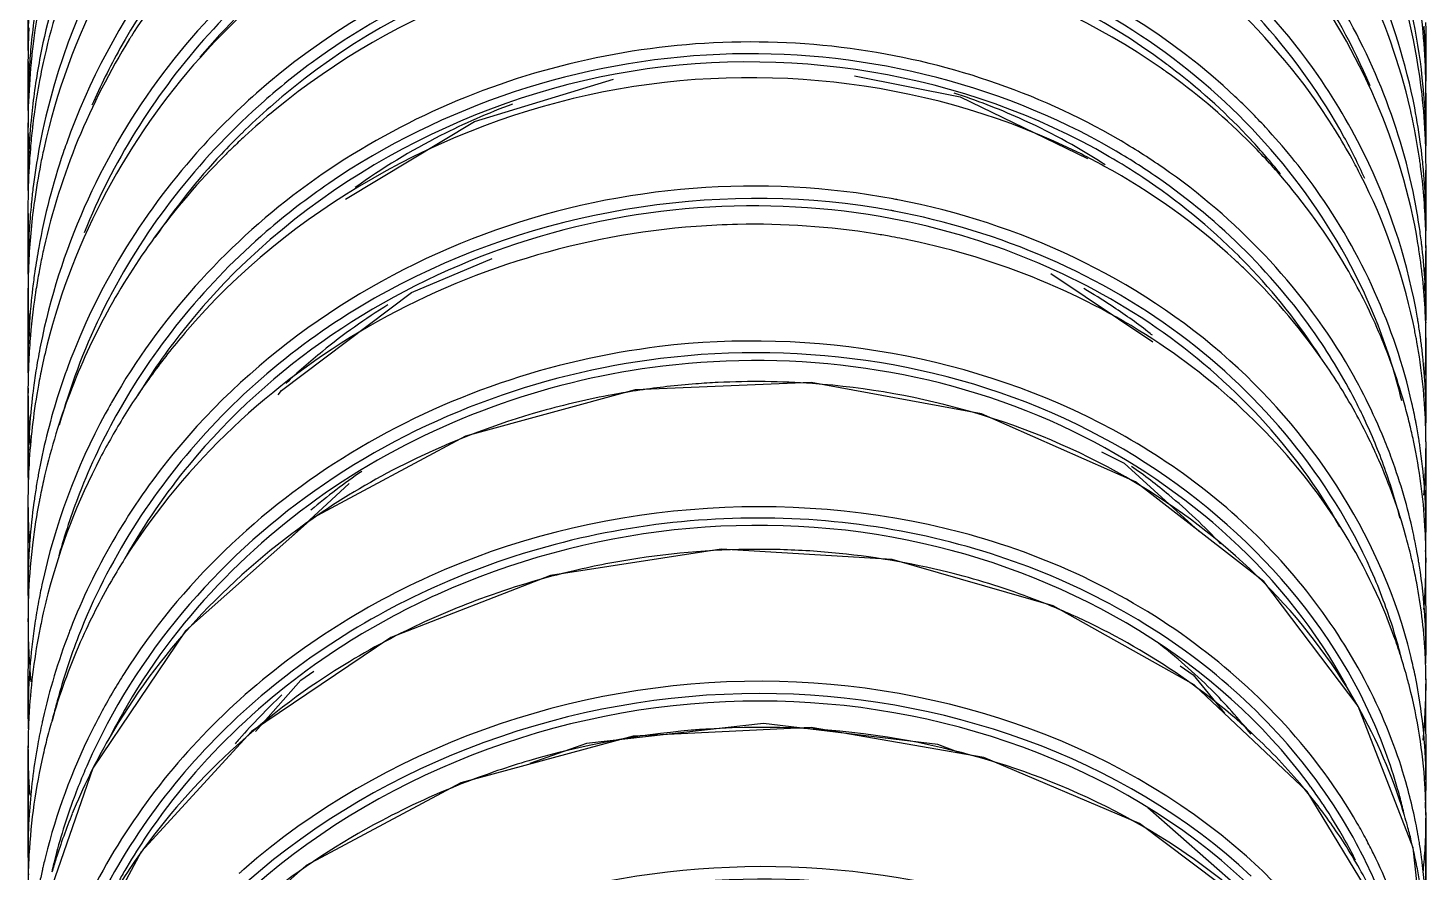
# Model space of a CAD drawing. Header units: millimetres. Extents: x 601 to 1195, y -13 to 407.
# Drawn here: x 744.7 to 756.7, y 321.84 to 329.09 of the extents above; entities that cross this region are included whole.
import ezdxf

# ---------------------------------------------------------------- set-up
doc = ezdxf.new("R2010")
doc.units = ezdxf.units.MM
doc.header["$LTSCALE"] = 0.1

msp = doc.modelspace()

# ---------------------------------------------------------------- linework, layer by layer
at = {"color": 7, "linetype": 'Continuous'}
for p, q in [((744.7034, 329.2773), (744.7034, 328.9274)), ((756.7032, 328.6696), (756.7032, 329.0542)), ((744.7034, 328.7969), (744.7034, 328.3778)), ((748.5359, 328.2843), (749.7305, 328.6476)), ((751.7986, 328.6762), (752.7046, 328.4947)), ((752.7046, 328.4947), (753.7972, 327.9657)), ((756.7032, 328.0741), (756.7032, 328.5276)), ((744.7035, 328.2292), (744.7035, 327.7414)), ((747.429, 327.6156), (748.5359, 328.2843)), ((756.703, 327.3857), (756.703, 327.9077)), ((744.7036, 327.5598), (744.7036, 327.0039)), ((756.703, 326.5972), (756.703, 327.1971)), ((753.4832, 326.9777), (754.3596, 326.3908)), ((744.7033, 326.7982), (744.7033, 326.1743)), ((744.7036, 326.8038), (744.7036, 326.1804)), ((756.703, 325.7324), (756.703, 326.3958)), ((751.4243, 326.0421), (749.9152, 325.9787)), ((752.8875, 325.7716), (751.4243, 326.0421)), ((744.7036, 325.9575), (744.7036, 325.2595)), ((753.9181, 325.4475), (754.112, 325.3483)), ((756.7031, 324.7813), (756.7031, 325.5046)), ((754.112, 325.3483), (754.7571, 324.7631)), ((746.9668, 324.7197), (747.4595, 325.1746)), ((744.7033, 325.0257), (744.7033, 324.2695)), ((750.6537, 324.6119), (749.189, 324.3849)), ((752.1213, 324.5223), (750.6537, 324.6119)), ((756.703, 323.7281), (756.7029, 324.522)), ((749.189, 324.3849), (747.8177, 323.8527)), ((744.7037, 324.0011), (744.7036, 323.1676)), ((746.0564, 323.9083), (745.2602, 322.7307)), ((747.8177, 323.8527), (746.6221, 323.0465)), ((754.5934, 323.6098), (754.704, 323.5321)), ((754.704, 323.5321), (754.9729, 323.2014)), ((756.703, 322.593), (756.7029, 323.4545)), ((756.5916, 322.0474), (756.1209, 323.2623)), ((746.6221, 323.0465), (745.6738, 322.012)), ((751.4265, 323.0795), (749.8967, 323.006)), ((752.513, 322.9331), (751.0163, 323.1133)), ((752.9084, 322.822), (751.4265, 323.0795)), ((749.8967, 323.006), (748.4195, 322.6038)), ((752.7244, 322.854), (752.513, 322.9331)), ((744.7033, 322.8819), (744.7033, 321.9959)), ((744.7037, 322.8902), (744.7037, 322.0047)), ((754.245, 322.2554), (752.9084, 322.822)), ((745.2602, 322.7307), (744.8045, 321.4163)), ((748.4195, 322.6038), (747.0917, 321.8958)), ((756.3505, 321.434), (755.6831, 322.5297)), ((754.3154, 322.3914), (755.0973, 321.7054)), ((755.3502, 321.4222), (754.245, 322.2554)), ((756.7029, 321.3833), (756.7029, 322.3005)), ((756.7033, 321.3765), (756.7033, 322.2942)), ((745.6738, 322.012), (745.029, 320.8092)), ((756.703, 321.0621), (756.5916, 322.0474)), ((747.0917, 321.8958), (746.0002, 320.9261))]:
    msp.add_line(p, q, dxfattribs=at)
for points in [[(746.8498, 325.935), (746.8789, 325.9721), (747.994, 326.814), (748.6889, 327.1066)], [(749.9152, 325.9787), (748.4576, 325.5825), (747.1446, 324.8781), (746.0564, 323.9083)], [(756.1209, 323.2623), (755.3109, 324.3323), (754.2109, 325.1879), (752.8875, 325.7716)], [(755.6831, 322.5297), (754.7143, 323.4459), (753.5028, 324.125), (752.1213, 324.5223)], [(746.656, 323.0441), (747.0441, 323.4855), (747.1575, 323.5621)], [(751.0163, 323.1133), (749.4972, 322.9434), (749.0114, 322.7701)]]:
    msp.add_lwpolyline(points, dxfattribs=at)
for centre, radius, start, end in [((750.6516, 327.7128), 5.9512, 151.41801, 169.02914), ((750.6482, 327.5289), 5.9493, 149.22567, 167.27304), ((750.6809, 325.8076), 6.0165, 133.45315, 147.779), ((750.6477, 328.2186), 5.9448, 162.37173, 173.14507), ((751.1979, 328.0685), 5.5052, 6.15645, 17.87659), ((751.2074, 327.8972), 5.4963, 6.47306, 19.61802), ((751.3113, 326.5255), 5.3278, 22.80802, 34.64431), ((750.619, 328.381), 5.9152, 170.05183, 174.74177), ((751.124, 328.5254), 5.5788, 5.41129, 7.86835), ((750.6396, 328.9316), 5.9361, 176.72095, 178.50877), ((750.6324, 328.932), 5.9289, 178.50988, 180.04395), ((750.6795, 328.7981), 5.9759, 177.23462, 178.78787), ((751.1112, 328.5242), 5.5916, 1.40023, 5.41068), ((751.1393, 328.6683), 5.564, 3.93048, 4.45372), ((751.1492, 328.6689), 5.554, 2.9255, 3.93063), ((751.0402, 329.0529), 5.6631, 359.15276, 0.01291), ((751.0491, 329.0529), 5.6541, 0.01292, 0.80068), ((750.6441, 328.9319), 5.9406, 180.04359, 180.38167), ((750.6782, 328.7981), 5.9745, 178.78792, 179.24504), ((750.6358, 328.3793), 5.9322, 174.74016, 175.69823), ((750.6176, 328.2234), 5.9143, 173.15618, 174.00955), ((750.585, 325.8746), 5.8996, 147.83298, 148.10659), ((751.1364, 328.6685), 5.5668, 0.01177, 2.92348), ((751.0291, 329.0531), 5.6742, 357.64697, 359.15255), ((750.6757, 328.7981), 5.9721, 179.7342, 180.01174), ((750.677, 328.7981), 5.9733, 179.24504, 179.73419), ((750.638, 328.3792), 5.9344, 175.69819, 175.97995), ((750.611, 328.2241), 5.9077, 174.00962, 174.52129), ((750.5881, 327.7333), 5.885, 169.10761, 173.71802), ((750.5322, 327.563), 5.8287, 167.3486, 169.41025), ((750.5563, 326.1077), 5.7869, 151.04781, 156.42378), ((750.6697, 328.7981), 5.966, 180.01141, 182.38606), ((750.6415, 328.379), 5.9378, 175.98045, 180.01104), ((750.587, 328.2262), 5.8836, 174.51923, 178.22654), ((750.737, 323.9006), 6.0688, 126.40593, 131.31832), ((751.1655, 324.0665), 5.7012, 54.53446, 55.05818), ((751.1375, 324.3127), 5.5738, 52.76184, 53.3017), ((751.2119, 324.1286), 5.6236, 45.36452, 54.55259), ((751.2162, 324.4112), 5.4477, 43.56833, 52.79349), ((750.5273, 327.5641), 5.8236, 169.41243, 172.04889), ((751.2025, 328.0713), 5.5003, 5.03961, 6.13269), ((751.1119, 328.5243), 5.5909, 0.84835, 1.40001), ((751.1129, 328.5243), 5.5899, 0.33126, 0.84835), ((751.1179, 328.6683), 5.5854, 359.59209, 0.01308), ((750.971, 323.2944), 5.4954, 65.89849, 72.18968), ((751.2995, 324.513), 5.482, 42.73809, 46.63805), ((751.271, 327.9068), 5.4321, 2.33443, 6.44739), ((751.2, 328.071), 5.5028, 4.7338, 5.03967), ((751.1948, 328.0707), 5.508, 0.49507, 4.73296), ((751.12, 328.5243), 5.5828, 356.97305, 0.03445), ((751.1139, 328.5243), 5.5889, 0.03403, 0.33125), ((750.5743, 328.2271), 5.8709, 178.82866, 179.9793), ((750.6358, 328.379), 5.9321, 180.01178, 180.26836), ((750.6325, 328.379), 5.9289, 180.26828, 181.42298), ((750.5632, 328.2273), 5.8598, 178.22968, 178.82849), ((750.5636, 327.7363), 5.8603, 173.72066, 174.78953), ((750.5412, 327.5621), 5.8377, 172.04828, 173.13421), ((750.7097, 323.9381), 5.9506, 131.27476, 134.51728), ((750.7052, 323.6663), 6.1081, 129.45429, 132.67565), ((750.8833, 322.9822), 5.8131, 110.33288, 116.99717), ((751.3855, 327.1987), 5.3173, 11.07236, 12.99252), ((751.3244, 327.3802), 5.3789, 7.33706, 10.9318), ((750.5875, 328.2271), 5.8841, 179.97932, 181.20038), ((750.5431, 327.738), 5.8397, 175.24866, 176.78081), ((750.5551, 327.7371), 5.8518, 174.78967, 175.24903), ((750.5501, 327.5611), 5.8466, 173.46957, 175.17772), ((750.5453, 327.5616), 5.8418, 173.13412, 173.46937), ((751.0503, 323.4671), 5.3054, 57.27211, 65.91815), ((751.4216, 325.4084), 5.3021, 31.84953, 32.26127), ((751.4596, 325.4316), 5.2575, 28.77169, 31.85319), ((751.3876, 327.1993), 5.3151, 8.13176, 11.07005), ((750.5961, 328.2272), 5.8927, 181.20023, 181.80731), ((750.4423, 326.1764), 5.7388, 160.49468, 161.31279), ((750.664, 323.9848), 5.8853, 134.5186, 136.93302), ((750.6546, 323.7218), 6.033, 132.67923, 134.13228), ((750.8203, 323.1055), 5.6747, 116.99533, 125.67829), ((751.1503, 323.1312), 5.7851, 55.29288, 59.78266), ((751.3329, 324.2545), 5.449, 41.01183, 45.33931), ((751.3338, 324.5289), 5.2814, 42.88152, 43.52178), ((751.354, 324.5474), 5.2539, 38.72492, 42.88416), ((751.4375, 325.6517), 5.2016, 24.32963, 28.73279), ((751.2837, 327.9077), 5.4193, 1.24603, 2.33082), ((751.1983, 328.0708), 5.5045, 0.03429, 0.49447), ((750.5224, 327.7392), 5.819, 176.78087, 179.97948), ((750.5552, 327.5607), 5.8518, 175.17793, 178.3591), ((750.6023, 328.2274), 5.8989, 181.80735, 182.66942), ((750.4771, 327.0071), 5.7736, 169.63018, 172.84955), ((750.4581, 326.1717), 5.7553, 161.31804, 169.68567), ((750.4618, 327.0098), 5.758, 169.36014, 169.62875), ((750.5114, 326.798), 5.8083, 167.58337, 168.91792), ((750.6003, 323.7754), 5.9567, 135.02351, 143.84622), ((750.5743, 324.0674), 5.7633, 136.92398, 146.0544), ((750.6353, 323.7418), 6.0052, 134.13324, 135.03329), ((751.0987, 322.7249), 5.904, 61.24269, 63.4023), ((751.1435, 323.1082), 5.6406, 56.30788, 59.75343), ((751.1485, 323.1055), 5.7108, 55.32559, 59.83466), ((751.4986, 325.4535), 5.2129, 27.03137, 28.76751), ((751.343, 327.3828), 5.3602, 6.09872, 7.33551), ((751.2631, 327.9072), 5.4399, 0.00442, 1.24595), ((751.1994, 328.0708), 5.5034, 359.70224, 0.03429), ((750.5015, 326.7999), 5.7981, 168.9174, 172.1024), ((751.1347, 323.6059), 5.143, 56.8329, 57.22723), ((751.5211, 325.7147), 5.1842, 9.75634, 25.19059), ((751.3756, 327.1975), 5.3273, 7.61721, 8.13259), ((751.3586, 327.1956), 5.3443, 2.02602, 7.61392), ((751.351, 327.3837), 5.3522, 5.52314, 6.09855), ((751.3683, 327.3852), 5.3348, 2.35316, 5.52441), ((751.2448, 327.9072), 5.4583, 358.86437, 0.0045), ((750.5348, 327.7392), 5.8314, 179.97903, 180.42224), ((750.5522, 327.5608), 5.8488, 178.35938, 178.96337), ((750.49, 327.0054), 5.7866, 172.84888, 174.14675), ((751.2454, 323.2567), 5.4606, 45.11175, 56.33343), ((751.4698, 324.3724), 5.2683, 30.25419, 41.02181), ((751.537, 325.4725), 5.17, 12.11395, 27.03702), ((751.2313, 327.9075), 5.4717, 357.9475, 358.86448), ((750.5501, 327.5608), 5.8467, 178.96336, 179.63689), ((750.5386, 327.7393), 5.8352, 180.42222, 180.71599), ((750.958, 321.3254), 6.4012, 79.08577, 79.46162), ((751.4858, 326.6093), 5.2169, 8.41684, 11.17466), ((751.2204, 327.9079), 5.4827, 356.8418, 357.94745), ((751.3646, 327.3854), 5.3385, 0.00348, 2.34964), ((750.5479, 327.5608), 5.8445, 179.63691, 180.01045), ((750.5372, 327.5608), 5.8338, 180.00961, 183.42653), ((750.4981, 327.0047), 5.7947, 174.52879, 180.00854), ((750.4587, 326.8053), 5.7551, 172.59875, 177.66743), ((750.4932, 327.0051), 5.7897, 174.14667, 174.52763), ((750.487, 326.802), 5.7836, 172.10359, 172.60215), ((750.9579, 321.3017), 6.3231, 79.24421, 79.49337), ((750.9357, 320.7005), 6.7004, 91.21586, 94.25184), ((750.9343, 320.7987), 6.6022, 80.95432, 91.22174), ((751.4723, 326.6073), 5.2305, 6.84693, 8.41728), ((751.3551, 327.1954), 5.3479, 1.19101, 2.02601), ((751.3425, 327.3853), 5.3606, 359.55658, 0.00479), ((750.9446, 320.8837), 6.5166, 79.83332, 80.92649), ((750.9502, 320.9145), 6.4854, 78.16917, 79.83385), ((751.3555, 327.1954), 5.3475, 0.4103, 1.19102), ((751.3364, 327.3853), 5.3666, 359.15591, 359.55659), ((750.4351, 326.1764), 5.7318, 169.69117, 171.77844), ((750.3708, 325.9599), 5.6674, 167.40682, 168.81289), ((751.3696, 323.3892), 5.279, 43.96056, 45.05212), ((751.479, 326.3883), 5.2243, 8.7442, 9.33985), ((751.5037, 326.3917), 5.1994, 2.38144, 8.74778), ((751.4675, 326.6067), 5.2354, 6.44137, 6.8471), ((751.4546, 326.6055), 5.2483, 0.01959, 6.43792), ((751.3614, 327.1954), 5.3416, 356.05328, 0.01821), ((751.3562, 327.1954), 5.3467, 0.01784, 0.4103), ((750.8954, 327.1892), 5.8076, 359.98274, 0.36763), ((750.4879, 327.0049), 5.7845, 180.0105, 180.30996), ((750.427, 326.8072), 5.7233, 177.67348, 178.565), ((750.3597, 325.9622), 5.656, 168.81353, 169.47792), ((751.3809, 323.106), 5.4284, 46.24443, 47.30354), ((751.461, 323.1857), 5.3155, 35.36601, 46.27384), ((751.4922, 323.5032), 5.1116, 32.63929, 43.99478), ((751.5734, 324.437), 5.1463, 26.82448, 30.21389), ((749.9578, 326.7981), 5.2544, 179.05559, 179.41572), ((750.4402, 326.8069), 5.7364, 178.56523, 180.03121), ((750.4201, 326.1786), 5.7166, 171.77872, 173.23859), ((750.3676, 325.9607), 5.664, 169.47814, 171.07245), ((749.954, 326.7981), 5.2507, 179.41569, 179.99868), ((750.4544, 326.8069), 5.7507, 180.03124, 181.55519), ((750.3834, 326.1825), 5.6797, 173.82795, 177.65614), ((750.383, 325.9585), 5.6796, 171.49501, 175.60107), ((750.4094, 326.1799), 5.7059, 173.23886, 173.83026), ((750.3732, 325.9598), 5.6697, 171.07226, 171.49374), ((750.4184, 324.1618), 5.6544, 151.94493, 154.26068), ((751.1649, 322.3873), 5.1637, 56.67521, 59.74694), ((751.6625, 324.4811), 5.0469, 19.83726, 26.83489), ((750.464, 326.8072), 5.7603, 181.55504, 182.51021), ((750.7801, 321.9298), 5.6368, 121.99628, 129.02839), ((751.214, 322.4619), 5.0743, 52.32478, 56.67536), ((750.4708, 326.8075), 5.7671, 182.51025, 183.67187), ((750.3227, 324.2069), 5.5485, 154.25136, 164.64376), ((751.6725, 324.7313), 4.9583, 13.43818, 21.31989), ((751.6576, 325.5046), 5.0454, 10.80446, 12.04468), ((751.5824, 325.7307), 5.1211, 9.3553, 9.69583), ((751.5882, 325.7316), 5.1151, 7.94372, 9.35549), ((751.5426, 326.3941), 5.1605, 1.93983, 2.37294), ((751.5341, 326.3939), 5.169, 0.02143, 1.93908), ((750.9569, 326.5989), 5.7462, 359.03354, 359.61779), ((751.4578, 326.6057), 5.2451, 359.63074, 0.01801), ((750.9577, 326.5989), 5.7453, 359.61779, 359.98265), ((750.3683, 326.1835), 5.6646, 177.66058, 180.03185), ((750.4793, 322.9747), 5.6664, 141.70547, 148.51001), ((750.4905, 322.6741), 5.8404, 139.43175, 141.77704), ((751.2494, 322.5088), 5.0156, 51.75325, 52.31735), ((751.6685, 325.5067), 5.0343, 10.51114, 10.80403), ((751.6666, 325.5064), 5.0362, 10.0911, 10.51112), ((751.5961, 325.7327), 5.1072, 7.32321, 7.94351), ((751.009, 326.3859), 5.6939, 0.03953, 0.54525), ((750.3841, 325.9584), 5.6807, 175.60111, 177.87598), ((750.2931, 325.2704), 5.5896, 168.7403, 170.79862), ((750.3315, 325.0122), 5.6291, 166.01862, 168.28214), ((750.4407, 322.7134), 5.777, 141.77772, 146.08194), ((750.7075, 322.0203), 5.5208, 129.03528, 133.37091), ((751.6611, 325.5054), 5.0418, 8.62727, 10.09089), ((751.6042, 325.7338), 5.099, 5.96963, 7.3234), ((751.5155, 326.3939), 5.1875, 358.31788, 0.02152), ((751.0144, 326.3859), 5.6885, 359.67904, 0.03951), ((749.8401, 326.1742), 5.1367, 179.99831, 181.79234), ((750.3818, 326.1835), 5.6781, 180.03112, 180.46979), ((750.3801, 325.9586), 5.6767, 177.87617, 178.72191), ((750.3022, 325.2689), 5.5987, 170.79856, 172.52701), ((750.2744, 324.2491), 5.5729, 159.67562, 162.65626), ((750.9485, 319.6434), 6.5872, 95.96344, 96.93998), ((751.6505, 323.3243), 5.0807, 29.01226, 35.32856), ((751.7381, 324.5103), 4.9659, 15.85645, 19.81625), ((751.647, 325.5034), 5.056, 4.37182, 8.62563), ((751.6247, 325.7358), 5.0784, 2.88048, 5.97067), ((751.5013, 326.3943), 5.2018, 356.79959, 358.31794), ((750.3768, 325.9586), 5.6734, 178.72191, 179.57419), ((750.386, 326.1835), 5.6823, 180.4698, 180.99548), ((750.3183, 325.0149), 5.6156, 168.28242, 169.89005), ((750.9533, 319.2788), 6.771, 92.76836, 94.38014), ((750.9537, 319.2727), 6.7771, 85.91618, 92.76977), ((750.3737, 325.9587), 5.6703, 179.57422, 180.01158), ((750.3581, 325.9585), 5.6547, 180.00998, 184.59313), ((750.3108, 325.268), 5.6074, 172.97681, 180.00726), ((749.839, 325.9527), 5.1353, 179.551, 180.02815), ((750.2706, 325.0225), 5.5673, 170.52807, 177.14364), ((750.3056, 325.2685), 5.6021, 172.5269, 172.9746), ((750.3084, 325.0167), 5.6056, 169.89034, 170.5339), ((750.2557, 323.9773), 5.5549, 159.14891, 166.86031), ((750.4036, 322.7387), 5.7321, 146.08473, 148.25377), ((750.9559, 319.2403), 6.8095, 100.44697, 105.70705), ((750.9591, 319.2255), 6.8246, 96.48546, 100.45082), ((750.9544, 319.2658), 6.784, 94.38171, 96.48451), ((751.6472, 325.7371), 5.0559, 1.96047, 2.87875), ((750.2615, 324.2531), 5.5594, 162.65552, 169.67353), ((750.2962, 323.0792), 5.5291, 150.52989, 158.73764), ((750.3113, 323.097), 5.6222, 150.89579, 151.56619), ((750.3153, 323.0948), 5.6267, 150.29149, 150.89578), ((751.7106, 323.6343), 4.9301, 25.51592, 26.76836), ((751.7434, 324.5118), 4.9604, 13.99345, 15.85576), ((751.7639, 324.7799), 4.9391, 10.84305, 12.68118), ((751.6403, 325.5029), 5.0627, 2.47287, 4.37202), ((751.6417, 325.737), 5.0614, 0.02166, 1.95958), ((750.3548, 322.7684), 5.6749, 148.25043, 152.44194), ((750.9164, 319.3783), 6.6659, 105.70135, 116.21114), ((751.7497, 323.3813), 4.9664, 25.93844, 28.99139), ((751.7763, 323.6648), 4.8577, 20.0819, 25.52552), ((751.7468, 324.5127), 4.9569, 13.57363, 13.99325), ((751.7785, 324.7827), 4.9243, 10.47112, 10.84203), ((751.6394, 325.5029), 5.0636, 0.50386, 2.47289), ((751.6241, 325.737), 5.079, 358.97254, 359.44898), ((751.088, 325.7285), 5.6149, 359.4324, 0.03981), ((751.6291, 325.7369), 5.074, 359.44896, 0.0222), ((751.7501, 324.5135), 4.9534, 12.01356, 13.57374), ((751.7736, 324.7819), 4.9293, 8.88047, 10.47089), ((751.7753, 323.3939), 4.9378, 23.67213, 25.9375), ((751.8204, 323.7085), 4.8857, 20.05385, 22.20002), ((751.755, 324.5146), 4.9484, 11.3396, 12.0134), ((751.7782, 324.5189), 4.9248, 2.89013, 11.3431), ((751.7693, 324.7812), 4.9337, 8.37895, 8.88061), ((751.7519, 324.7792), 4.9512, 0.02373, 8.37161), ((751.6437, 325.5029), 5.0593, 355.14134, 0.01982), ((751.6399, 325.5029), 5.0631, 0.01976, 0.50384), ((750.2118, 322.8417), 5.5143, 152.42891, 165.44702), ((750.3791, 321.792), 5.5659, 140.42259, 150.29112), ((750.4233, 321.7782), 5.7744, 140.81602, 141.53106), ((750.865, 319.4913), 6.5418, 116.24426, 117.61678), ((751.3098, 321.2429), 4.9844, 50.26888, 54.91611), ((751.833, 323.4183), 4.8752, 15.62524, 23.68202), ((751.8417, 323.6899), 4.7876, 14.30728, 20.06844), ((751.8493, 323.7193), 4.8549, 12.3055, 20.05083), ((750.2947, 325.2685), 5.5913, 180.01166, 180.37183), ((750.2925, 325.2685), 5.589, 180.37182, 180.77228), ((749.7291, 325.262), 5.0254, 180.02846, 180.48463), ((750.2251, 325.0259), 5.5218, 177.15526, 178.26318), ((750.2197, 324.2613), 5.5168, 170.20772, 171.57595), ((750.2292, 324.2597), 5.5265, 169.68115, 170.20797), ((750.1641, 324.0006), 5.4605, 167.16376, 168.00977), ((750.176, 323.9979), 5.4726, 166.8805, 167.16397), ((750.7446, 320.6459), 5.6167, 124.42663, 130.02365), ((750.2395, 325.0254), 5.5362, 178.26347, 179.99786), ((750.1572, 324.0021), 5.4534, 168.01006, 168.84885), ((750.202, 323.1167), 5.4276, 158.74591, 164.61821), ((750.2547, 325.0255), 5.5514, 179.99791, 181.78823), ((750.1834, 324.2663), 5.4801, 172.19308, 175.66103), ((750.1684, 324), 5.4647, 169.28251, 172.93749), ((750.2084, 324.263), 5.5054, 171.57622, 172.19511), ((750.1602, 324.0015), 5.4564, 168.84881, 169.2815), ((751.4377, 321.3944), 4.7862, 42.97297, 50.28757), ((750.2662, 325.0258), 5.5628, 181.78816, 183.31406), ((751.9128, 323.4423), 4.7919, 13.52391, 15.60544), ((751.8755, 323.7257), 4.8279, 10.02521, 12.2981), ((751.8295, 324.5227), 4.8735, 0.61595, 2.87543), ((751.7575, 324.7796), 4.9456, 357.82471, 359.50646), ((751.7559, 324.7796), 4.9471, 359.50642, 0.01999), ((750.1725, 323.9996), 5.4689, 172.93795, 177.42036), ((750.1466, 324.2693), 5.4433, 175.66345, 177.13246), ((750.2717, 325.0261), 5.5683, 183.3139, 183.81523), ((750.9783, 317.6564), 6.9529, 89.02999, 98.60771), ((750.9791, 317.8005), 6.8087, 84.74375, 89.01666), ((750.1497, 324.2693), 5.4464, 177.13442, 179.99843), ((750.2505, 321.5598), 5.5736, 147.54888, 149.70442), ((750.9706, 317.7049), 6.9038, 98.60484, 103.21386), ((750.9915, 317.916), 6.6926, 76.10259, 84.75869), ((751.9387, 323.4486), 4.7652, 12.47229, 13.5229), ((751.8852, 323.7274), 4.8181, 9.32379, 10.02462), ((751.8893, 323.7281), 4.8139, 8.81472, 9.32376), ((751.8147, 324.5228), 4.8882, 357.66245, 359.99019), ((751.8271, 324.5228), 4.8758, 359.99099, 0.61531), ((751.2298, 324.5137), 5.4732, 359.36081, 0.03917), ((751.2221, 324.5137), 5.4809, 0.03914, 0.59635), ((750.1865, 321.5969), 5.4996, 149.70176, 155.77629), ((750.962, 317.7411), 6.8666, 103.21351, 110.2267), ((751.0649, 318.2171), 6.3827, 69.53211, 76.09274), ((751.9221, 322.523), 4.713, 19.69021, 22.92978), ((751.9637, 323.4541), 4.7396, 10.54241, 12.47302), ((751.9095, 323.731), 4.7936, 3.63068, 8.81734), ((750.1643, 324.2692), 5.461, 179.99751, 180.5839), ((750.165, 324), 5.4614, 177.42147, 178.45343), ((750.0703, 323.1798), 5.3666, 167.90965, 168.63773), ((751.9739, 323.4562), 4.7292, 7.01617, 10.54011), ((751.7957, 324.5237), 4.9073, 354.96237, 357.66199), ((750.1694, 324.2693), 5.466, 180.58391, 181.28361), ((750.1608, 324.0001), 5.4572, 178.45343, 179.50217), ((750.0752, 323.1789), 5.3716, 168.63798, 170.75872), ((750.1185, 322.8718), 5.4164, 165.50775, 167.5477), ((750.9219, 317.8527), 6.748, 110.23458, 113.16291), ((751.1306, 318.3999), 6.1884, 65.87413, 69.51013), ((750.1569, 324.0002), 5.4533, 179.50224, 179.99005), ((750.1391, 324), 5.4355, 179.98796, 185.58339), ((749.5246, 323.9921), 4.8209, 179.4661, 180.03129), ((750.0778, 323.1784), 5.3742, 170.75862, 171.25978), ((750.1049, 322.8749), 5.4025, 167.54829, 168.26406), ((750.8748, 317.9625), 6.6285, 113.16187, 116.18794), ((751.9872, 322.5459), 4.644, 14.08292, 19.69484), ((751.965, 323.4552), 4.7381, 3.34677, 7.01554), ((751.9468, 323.7338), 4.7561, 359.99232, 3.62585), ((750.0808, 323.1782), 5.3772, 172.19147, 179.98332), ((750.053, 322.8845), 5.3497, 168.65252, 176.43847), ((750.0789, 323.1783), 5.3753, 171.25979, 172.18911), ((750.0991, 322.8761), 5.3965, 168.26412, 168.66122), ((750.0583, 321.9762), 5.3574, 159.10305, 167.3194), ((750.08, 321.9682), 5.3806, 158.68421, 159.10628), ((750.0832, 321.6429), 5.3865, 155.77201, 163.52951), ((750.0753, 321.9412), 5.2999, 158.6843, 165.05349), ((751.4736, 320.0138), 4.7917, 45.05141, 52.43353), ((752.0444, 322.2816), 4.6606, 17.64518, 19.85943), ((752.0565, 322.2855), 4.6479, 15.02882, 17.64516), ((752.0506, 322.5919), 4.6536, 13.53525, 13.83262), ((752.0708, 322.5966), 4.6329, 11.45503, 13.53653), ((751.9627, 323.455), 4.7405, 2.10494, 3.34668), ((751.9383, 323.734), 4.7646, 358.73082, 359.37856), ((751.323, 323.7243), 5.3799, 359.23236, 359.53465), ((751.9433, 323.7339), 4.7596, 359.37856, 359.99088), ((751.318, 323.7243), 5.385, 359.53469, 0.03945), ((751.3133, 323.7243), 5.3897, 0.03941, 0.29779), ((750.1786, 320.5969), 5.5046, 147.62861, 149.45036), ((751.9621, 323.455), 4.741, 359.99391, 2.1049), ((751.6692, 320.2114), 4.5136, 38.496, 45.03656), ((752.0541, 320.9772), 4.6631, 19.40652, 31.61723), ((752.0666, 322.2882), 4.6374, 14.26665, 15.02802), ((752.0966, 322.2955), 4.6066, 3.65113, 14.27093), ((752.0962, 322.6019), 4.607, 10.68405, 11.45375), ((752.0841, 322.6008), 4.6191, 0.00285, 10.66967), ((751.9624, 323.4551), 4.7407, 354.14807, 359.99293), ((751.3104, 323.4469), 5.3928, 359.48473, 0.52479), ((750.0385, 321.9517), 5.2617, 165.0599, 167.00505), ((750.1229, 320.6297), 5.44, 149.44908, 153.63579), ((750.5065, 319.491), 5.3002, 133.13051, 138.82726), ((750.0606, 323.1788), 5.357, 179.98997, 180.39019), ((749.4026, 323.1703), 4.6989, 180.03171, 180.61156), ((749.9961, 322.8897), 5.2925, 176.45655, 178.06481), ((749.9956, 321.671), 5.2945, 163.55219, 164.07482), ((750.175, 320.5815), 5.3454, 149.81075, 153.33986), ((752.0929, 321.3044), 4.5418, 20.16483, 24.35403), ((750.0089, 322.8893), 5.3054, 178.06499, 179.99065), ((750.0571, 323.1788), 5.3535, 180.39015, 181.18287), ((749.9998, 321.9905), 5.2972, 167.70011, 169.71422), ((750.0132, 321.9877), 5.3109, 167.3332, 167.70078), ((749.9628, 321.6801), 5.2605, 164.36832, 166.24977), ((749.9928, 320.6911), 5.2962, 153.60619, 166.03396), ((749.9867, 321.6736), 5.2853, 164.07488, 164.36953), ((750.9976, 316.0053), 7.0756, 94.8745, 106.37227), ((750.9948, 316.0382), 7.0426, 93.6952, 94.87523), ((750.9948, 316.0872), 6.9936, 80.2338, 93.72072), ((749.3481, 322.8786), 4.6445, 179.22052, 179.95899), ((749.3506, 322.8785), 4.647, 178.9425, 179.22056), ((749.9824, 321.9937), 5.2796, 169.71496, 170.45322), ((749.9305, 321.6881), 5.2272, 166.25082, 167.17265), ((750.0554, 320.3133), 5.3686, 150.17799, 157.82438), ((750.4402, 319.5514), 5.2105, 138.84692, 139.42606), ((751.0322, 316.3545), 6.7239, 79.56088, 80.16124), ((752.1694, 321.363), 4.5357, 15.41585, 20.13752), ((750.0162, 322.8893), 5.3127, 179.99035, 180.47508), ((750.0221, 322.8894), 5.3185, 180.47529, 182.02892), ((749.9256, 321.6898), 5.2221, 167.17909, 176.75006), ((749.9386, 322.0005), 5.2352, 170.44688, 176.41147), ((752.1583, 321.3291), 4.4718, 15.88451, 20.1572), ((750.0275, 322.8895), 5.324, 182.0288, 182.83209), ((750.0421, 320.6387), 5.2744, 157.06636, 157.38822), ((750.0526, 320.6342), 5.2858, 156.20497, 157.06616), ((750.9435, 316.1997), 6.8738, 106.3967, 111.09269), ((750.032, 322.8898), 5.3284, 182.83218, 184.20796), ((750.019, 320.6482), 5.2494, 157.38677, 159.59203), ((750.8935, 316.3265), 6.7375, 111.08379, 117.93569), ((751.892, 319.7962), 4.7223, 35.92905, 36.44404), ((751.9224, 319.818), 4.6849, 34.12412, 35.93073), ((752.197, 321.3709), 4.507, 12.48131, 15.41297), ((752.1601, 322.3016), 4.5428, 1.09977, 3.62479), ((751.4085, 322.5929), 5.2947, 359.49809, 0.32331), ((752.0901, 322.6015), 4.6131, 359.46303, 359.99383), ((749.9652, 320.668), 5.1921, 159.59041, 162.77374), ((751.9156, 319.4541), 4.86, 37.71138, 39.45203), ((751.9534, 319.8392), 4.6473, 33.65194, 34.1223), ((752.1875, 321.0294), 4.5199, 16.64763, 19.34323), ((752.178, 321.3349), 4.4513, 14.72525, 15.8816), ((752.1885, 321.3377), 4.4405, 12.91894, 14.72546), ((752.0904, 322.6015), 4.6127, 357.34913, 359.463), ((751.409, 322.5929), 5.2942, 357.93199, 359.49809), ((749.903, 322.0039), 5.1995, 176.42377, 179.99117), ((749.9186, 320.372), 5.2198, 157.85536, 162.38766), ((751.9874, 319.5086), 4.7698, 32.67684, 37.72059), ((752.021, 319.8831), 4.5668, 29.19897, 33.66315), ((752.2215, 321.0398), 4.4844, 15.46184, 16.6455), ((752.2117, 321.3742), 4.4919, 11.67287, 12.47997), ((751.4808, 322.291), 5.2225, 0.73276, 1.22306), ((752.1736, 322.302), 4.5293, 0.7573, 1.09858), ((752.1708, 322.302), 4.5322, 359.982, 0.75717), ((751.486, 322.291), 5.2172, 0.40292, 0.73274), ((751.4905, 322.2911), 5.2127, 0.03459, 0.40292), ((749.896, 320.6896), 5.1195, 162.7742, 165.88893), ((750.7141, 316.6572), 6.3613, 117.90316, 128.79385), ((752.1308, 319.9672), 4.5938, 27.95192, 29.89251), ((752.2467, 321.0467), 4.4582, 13.76534, 15.46229), ((752.2242, 321.3768), 4.4792, 9.17088, 11.67357), ((752.1502, 322.3021), 4.5527, 356.84419, 359.98002), ((750.157, 319.1654), 5.3462, 146.00125, 149.49288), ((752.1203, 319.5934), 4.6122, 26.43605, 32.68157), ((752.1239, 319.9414), 4.4485, 26.68241, 29.18974), ((752.1875, 319.9667), 4.4536, 20.84233, 28.33194), ((752.1602, 319.9828), 4.5606, 26.19813, 27.9516), ((752.2833, 321.0556), 4.4205, 11.3057, 13.76625), ((752.2378, 321.379), 4.4654, 8.43347, 9.16987), ((749.9148, 322.0038), 5.2112, 179.99027, 180.55194), ((749.2107, 321.9926), 4.5072, 179.95808, 182.26359), ((749.9018, 321.6921), 5.1982, 176.76057, 178.1741), ((749.8389, 320.7359), 5.136, 166.10502, 166.38163), ((752.2468, 320.0235), 4.4649, 16.97849, 26.21985), ((752.2456, 321.3802), 4.4575, 7.26387, 8.43359), ((752.1227, 322.3036), 4.5802, 354.29903, 356.84442), ((749.9193, 322.0038), 5.2157, 180.55201, 181.61323), ((749.8949, 321.6924), 5.1913, 178.17415, 179.4363), ((749.8191, 320.7406), 5.1157, 167.49289, 168.80409), ((749.8196, 320.7405), 5.1162, 167.04171, 167.49289), ((749.8277, 320.7386), 5.1244, 166.38149, 167.04154), ((749.8421, 320.7034), 5.064, 166.17267, 167.04246), ((749.8886, 320.3819), 5.1882, 162.39138, 163.6975), ((749.8557, 320.7), 5.078, 165.89293, 166.17294), ((750.0648, 318.8669), 5.3981, 146.21962, 149.30387), ((750.0883, 319.2065), 5.2661, 149.49839, 150.84265), ((750.4734, 317.3689), 5.9609, 131.35444, 131.62712), ((750.4809, 317.3605), 5.9722, 131.10116, 131.35441), ((751.7951, 318.1948), 5.0612, 42.74278, 46.69049), ((752.3145, 321.062), 4.3887, 10.32103, 11.3038), ((752.3217, 321.0634), 4.3814, 8.49606, 10.32056), ((752.2519, 321.381), 4.4511, 6.96261, 7.26365), ((752.2642, 321.3824), 4.4388, 4.26377, 6.9636)]:
    msp.add_arc(centre, radius, start, end, dxfattribs=at)
for points, knots in [([(751.0457, 332.9707), (749.6277, 333.0182), (746.6812, 332.0992), (745.0613, 329.4492), (744.8028, 328.0729)], [0, 0, 0, 0, 0.503261, 1, 1, 1, 1]), ([(750.2815, 332.0895), (749.1322, 331.9844), (746.8614, 331.1271), (745.4124, 329.164), (745.0329, 328.0926)], [0, 0, 0, 0, 0.5037862, 1, 1, 1, 1]), ([(756.6038, 327.6204), (756.4751, 328.2718), (755.9562, 329.5486), (754.5264, 331.0536), (752.6299, 331.9853), (751.2115, 332.1447), (750.5088, 332.1061)], [0, 0, 0, 0, 0.2427133, 0.4899488, 0.7427591, 1, 1, 1, 1]), ([(750.2867, 331.994), (749.3065, 331.904), (747.3709, 331.2507), (745.9637, 329.7607), (745.4926, 328.909)], [0, 0, 0, 0, 0.5028292, 1, 1, 1, 1]), ([(756.2122, 327.9212), (756.0883, 328.1846), (755.5009, 329.2077), (754.5686, 330.0218), (753.7876, 330.4391)], [0, 0, 0, 0, 0.2474125, 1, 1, 1, 1]), ([(747.6876, 330.3088), (746.9602, 329.8882), (745.6716, 328.7489), (744.9723, 327.1712), (744.8112, 326.3618)], [0, 0, 0, 0, 0.504463, 1, 1, 1, 1]), ([(755.9986, 328.1522), (755.6197, 328.8435), (754.8828, 329.667), (753.9833, 330.2274), (753.7447, 330.3546)], [0, 0, 0, 0, 0.744599, 1, 1, 1, 1]), ([(747.7447, 330.2322), (747.1729, 329.9042), (746.1343, 329.0648), (745.4281, 327.9287), (745.1849, 327.3262)], [0, 0, 0, 0, 0.5035807, 1, 1, 1, 1]), ([(755.0634, 328.4986), (753.9879, 329.5144), (750.8862, 330.698), (747.7996, 329.5304), (746.6642, 328.5256)], [0, 0, 0, 0, 0.4938522, 1, 1, 1, 1]), ([(756.6341, 327.2361), (756.4961, 328.0753), (756.0156, 329.177), (755.2544, 330.0294), (755.0451, 330.231)], [0, 0, 0, 0, 0.7453489, 1, 1, 1, 1]), ([(756.2915, 326.534), (755.9812, 327.3296), (754.9011, 328.8068), (752.434, 330.0279), (749.6238, 330.0927), (747.8751, 329.3307), (747.1351, 328.785)], [0, 0, 0, 0, 0.2384183, 0.4871099, 0.7433008, 1, 1, 1, 1]), ([(754.4684, 328.7817), (753.3899, 329.5855), (750.5494, 330.4174), (747.8139, 329.3142), (746.7842, 328.4103)], [0, 0, 0, 0, 0.4954151, 1, 1, 1, 1]), ([(754.4308, 328.7399), (753.3443, 329.499), (750.5573, 330.2735), (747.8651, 329.2397), (746.8238, 328.3826)], [0, 0, 0, 0, 0.4956389, 1, 1, 1, 1]), ([(754.0618, 328.1302), (753.3619, 328.5381), (751.7586, 329.0722), (749.2406, 328.9139), (746.9578, 327.8403), (745.8283, 326.5847), (745.4281, 325.8834)], [0, 0, 0, 0, 0.2474898, 0.5007997, 0.7532956, 1, 1, 1, 1]), ([(753.9848, 327.981), (752.7469, 328.703), (749.6416, 329.2175), (746.9237, 327.6157), (746.0322, 326.4861)], [0, 0, 0, 0, 0.4989632, 1, 1, 1, 1]), ([(753.7421, 328.0041), (752.5099, 328.621), (749.5504, 329.0017), (746.9514, 327.5207), (746.0539, 326.4724)], [0, 0, 0, 0, 0.4996359, 1, 1, 1, 1]), ([(754.0182, 328.0429), (753.0169, 328.6251), (750.6047, 329.1965), (748.2571, 328.4172), (747.2857, 327.751)], [0, 0, 0, 0, 0.4957965, 1, 1, 1, 1]), ([(746.6642, 328.5256), (746.4832, 328.3654), (745.8067, 327.6926), (745.2957, 326.8523), (745.0485, 326.1848)], [0, 0, 0, 0, 0.2534226, 1, 1, 1, 1]), ([(756.5826, 325.8641), (756.4354, 326.5186), (756.0503, 327.3674), (755.4811, 328.0652), (755.3257, 328.2334)], [0, 0, 0, 0, 0.7455532, 1, 1, 1, 1]), ([(756.344, 325.5545), (756.2499, 325.7851), (755.7983, 326.6919), (755.0703, 327.4531), (754.4442, 327.887)], [0, 0, 0, 0, 0.2463585, 1, 1, 1, 1]), ([(752.1109, 327.5187), (750.7198, 327.7767), (748.4213, 327.434), (746.155, 325.7131), (745.3871, 324.5064), (745.138, 323.8678)], [0, 0, 0, 0, 0.5043015, 0.7556601, 1, 1, 1, 1]), ([(747.2857, 327.751), (747.0996, 327.6234), (746.3933, 327.0809), (745.8093, 326.3777), (745.4826, 325.7993)], [0, 0, 0, 0, 0.2536297, 1, 1, 1, 1]), ([(752.1287, 327.6187), (751.0068, 327.8274), (748.6331, 327.6494), (746.6573, 326.2975), (745.9474, 325.4265)], [0, 0, 0, 0, 0.5038645, 1, 1, 1, 1]), ([(756.1123, 325.8547), (756.0157, 326.0462), (755.5742, 326.7975), (754.9365, 327.4289), (754.3975, 327.802)], [0, 0, 0, 0, 0.2464676, 1, 1, 1, 1]), ([(752.1203, 327.4478), (751.0288, 327.6552), (748.7162, 327.4895), (746.7863, 326.1826), (746.0891, 325.3382)], [0, 0, 0, 0, 0.5036272, 1, 1, 1, 1]), ([(756.5693, 323.7045), (756.3332, 324.6633), (755.1658, 326.5138), (753.2066, 327.411), (752.17, 327.6108)], [0, 0, 0, 0, 0.4833091, 1, 1, 1, 1]), ([(756.2627, 324.3592), (755.9255, 325.1564), (754.7505, 326.6198), (753.0404, 327.3423), (752.138, 327.5137)], [0, 0, 0, 0, 0.4851633, 1, 1, 1, 1]), ([(750.4389, 327.3825), (749.4602, 327.3097), (747.536, 326.7353), (746.0591, 325.3555), (745.5472, 324.5505)], [0, 0, 0, 0, 0.5070767, 1, 1, 1, 1]), ([(755.9635, 324.8029), (755.5847, 325.4792), (754.4501, 326.6865), (752.9234, 327.2952), (752.1203, 327.4478)], [0, 0, 0, 0, 0.4867094, 1, 1, 1, 1]), ([(755.9652, 324.8063), (755.5723, 325.4265), (754.4693, 326.525), (753.0353, 327.1038), (752.2798, 327.2621)], [0, 0, 0, 0, 0.4874696, 1, 1, 1, 1]), ([(756.4278, 322.9246), (756.2212, 323.4881), (755.5594, 324.566), (753.519, 326.1556), (751.4343, 326.5105), (750.1253, 326.3502)], [0, 0, 0, 0, 0.23555, 0.4824323, 1, 1, 1, 1]), ([(756.2305, 323.1773), (755.7577, 324.2223), (753.8887, 326.0353), (751.3687, 326.399), (750.1335, 326.2474)], [0, 0, 0, 0, 0.4796338, 1, 1, 1, 1]), ([(750.1253, 326.3502), (749.1977, 326.2367), (747.3967, 325.63), (746.0136, 324.3081), (745.5294, 323.5441)], [0, 0, 0, 0, 0.5081715, 1, 1, 1, 1]), ([(756.02, 323.4369), (755.5131, 324.3776), (753.7316, 325.9716), (751.4105, 326.3147), (750.2641, 326.195)], [0, 0, 0, 0, 0.4810881, 1, 1, 1, 1]), ([(750.1335, 326.2474), (749.0819, 326.1183), (747.0467, 325.3676), (745.6262, 323.6969), (745.2161, 322.7669)], [0, 0, 0, 0, 0.5103618, 1, 1, 1, 1]), ([(750.1525, 326.1823), (749.2118, 326.0678), (747.3862, 325.4407), (746.0148, 324.0606), (745.5547, 323.2695)], [0, 0, 0, 0, 0.5087116, 1, 1, 1, 1]), ([(756.0251, 323.4218), (755.5668, 324.1671), (754.1741, 325.4558), (752.3687, 325.9659), (751.4364, 326.0326)], [0, 0, 0, 0, 0.483468, 1, 1, 1, 1]), ([(747.8325, 325.2878), (747.5768, 325.154), (746.6146, 324.5679), (745.8138, 323.7098), (745.3977, 322.9831)], [0, 0, 0, 0, 0.2563078, 1, 1, 1, 1]), ([(756.1135, 322.2566), (755.7675, 322.8586), (754.7571, 323.9459), (752.0307, 325.2194), (749.5371, 325.0067), (748.1457, 324.3757)], [0, 0, 0, 0, 0.2344511, 0.4840916, 1, 1, 1, 1]), ([(755.6909, 322.6014), (754.9191, 323.6464), (752.3653, 325.1416), (749.4895, 324.7977), (748.2179, 324.2224)], [0, 0, 0, 0, 0.4820747, 1, 1, 1, 1]), ([(756.1076, 322.0803), (755.7793, 322.6897), (754.7973, 323.7991), (752.7666, 324.7723), (750.443, 324.9928), (748.9024, 324.6046), (748.1917, 324.284)], [0, 0, 0, 0, 0.2321094, 0.4796342, 0.7385514, 1, 1, 1, 1]), ([(748.1457, 324.3757), (747.5179, 324.091), (746.3628, 323.3349), (745.5262, 322.2289), (745.2318, 321.6335)], [0, 0, 0, 0, 0.5093201, 1, 1, 1, 1]), ([(748.1917, 324.284), (747.5363, 323.9884), (746.3352, 323.1916), (745.493, 322.0121), (745.2118, 321.3809)], [0, 0, 0, 0, 0.5099077, 1, 1, 1, 1]), ([(748.2179, 324.2224), (747.9638, 324.1074), (747.003, 323.5975), (746.1767, 322.8251), (745.7248, 322.1549)], [0, 0, 0, 0, 0.2564764, 1, 1, 1, 1]), ([(755.6683, 322.5423), (755.5381, 322.7004), (754.9636, 323.3163), (754.2405, 323.7878), (753.66, 324.0478)], [0, 0, 0, 0, 0.2435936, 1, 1, 1, 1]), ([(747.9495, 323.9106), (747.708, 323.7918), (746.7952, 323.2722), (746.012, 322.5172), (745.578, 321.8683)], [0, 0, 0, 0, 0.256411, 1, 1, 1, 1]), ([(755.2667, 321.8776), (754.1631, 322.9185), (750.9306, 324.0445), (747.7441, 322.8984), (746.5548, 321.8608)], [0, 0, 0, 0, 0.4901031, 1, 1, 1, 1]), ([(755.2009, 321.8041), (754.1062, 322.83), (750.9058, 323.9327), (747.7583, 322.7878), (746.5871, 321.7566)], [0, 0, 0, 0, 0.490161, 1, 1, 1, 1]), ([(755.154, 321.7529), (754.0751, 322.7686), (750.9133, 323.863), (747.8027, 322.7331), (746.6441, 321.7147)], [0, 0, 0, 0, 0.4899734, 1, 1, 1, 1]), ([(755.0769, 321.6643), (754.9606, 321.763), (754.468, 322.1456), (753.911, 322.4436), (753.4733, 322.6172)], [0, 0, 0, 0, 0.2445969, 1, 1, 1, 1]), ([(753.677, 321.3502), (752.4028, 321.8968), (749.4721, 322.1523), (746.8653, 320.7335), (745.9647, 319.7031)], [0, 0, 0, 0, 0.5032525, 1, 1, 1, 1]), ([(753.6456, 321.2501), (752.4846, 321.7484), (749.8286, 322.0382), (747.3891, 320.9216), (746.4602, 320.0685)], [0, 0, 0, 0, 0.5004397, 1, 1, 1, 1])]:
    msp.add_open_spline(points, degree=3, knots=knots, dxfattribs=at)
for points in [[(746.1924, 330.6906), (745.5351, 329.9503), (745.0519, 329.0137), (744.839, 328.0469)], [(756.5667, 328.3941), (756.3894, 329.1627), (756.0298, 329.9068), (755.5434, 330.5278)], [(756.6057, 328.4003), (756.4591, 329.1598), (756.1376, 329.9019), (755.689, 330.532)], [(747.7724, 330.165), (747.173, 329.8195), (746.6247, 329.3641), (746.1793, 328.8347)], [(747.795, 330.1122), (747.1944, 329.7811), (746.6408, 329.3444), (746.1829, 328.8338)], [(755.9052, 328.2386), (755.6558, 328.6336), (755.3517, 328.9985), (755.0098, 329.3169)], [(745.5761, 328.9916), (745.2342, 328.4423), (744.9809, 327.827), (744.8398, 327.1955)], [(746.1829, 328.8338), (745.5619, 328.1414), (745.0938, 327.2747), (744.8691, 326.3722)], [(746.7301, 328.4586), (746.2064, 327.9982), (745.7564, 327.4365), (745.4285, 326.8211)], [(755.062, 327.0957), (754.7235, 327.408), (754.3429, 327.6791), (753.9391, 327.9007)], [(745.7906, 327.2896), (745.4919, 326.8804), (745.2448, 326.428), (745.0645, 325.9545)], [(745.3673, 325.774), (745.1185, 325.3145), (744.9322, 324.8149), (744.8228, 324.3039)], [(745.9022, 325.3704), (745.5559, 324.9346), (745.2699, 324.4426), (745.0675, 323.9241)], [(756.4278, 323.8649), (756.3091, 324.1937), (756.1523, 324.5109), (755.9652, 324.8063)], [(753.4733, 322.6172), (753.0792, 322.7735), (752.6674, 322.8903), (752.2505, 322.9671)]]:
    msp.add_open_spline(points, degree=3, dxfattribs=at)

doc.saveas('drawing.dxf')
